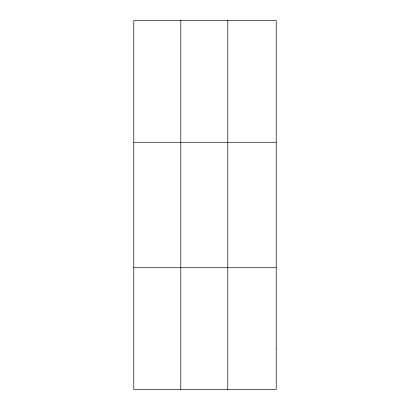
<?xml version="1.0" encoding="UTF-8"?>
<svg xmlns="http://www.w3.org/2000/svg" width="410" height="410" viewBox="0 0 410 410"><rect width="100%" height="100%" fill="white"/><g stroke="black" fill="none" stroke-linecap="round" stroke-linejoin="round"><path stroke-width="0.61" d="M180.784 389.5L180.784 20.5M227.791 389.5L227.791 20.5M133.773 142.27L276.227 142.27M133.773 267.73L276.227 267.73M276.227 348.91L276.227 389.5L133.773 389.5L133.773 20.5L276.227 20.5L276.227 348.91"/></g></svg>
